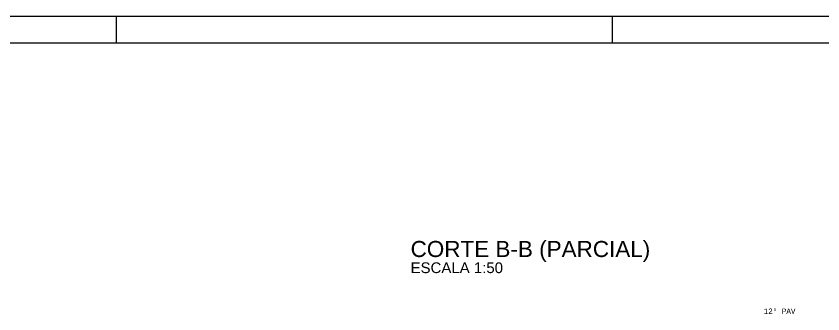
# Model space of a CAD drawing. Extents: x 37185 to 43130, y -8131 to -3926.
# Drawn here: x 40167 to 41672, y -4482 to -3926 of the extents above; entities that cross this region are included whole.
import ezdxf

# ---------------------------------------------------------------- set-up
doc = ezdxf.new("R2010")
doc.units = 0
doc.header["$MEASUREMENT"] = 0
for name, color, linetype in [('20', 7, 'CONTINUOUS'), ('21', 5, 'CONTINUOUS'), ('32', 7, 'CONTINUOUS'), ('35', 7, 'CONTINUOUS'), ('75', 9, 'CONTINUOUS')]:
    doc.layers.add(name, color=color, linetype=linetype)
doc.styles.add('TQS_ARIAL', font='arial.ttf')
doc.styles.add('TQS_LUCIDA_CONSOLE', font='lucon.TTF')

msp = doc.modelspace()

# ---------------------------------------------------------------- linework, layer by layer
at = {"layer": '20', "linetype": 'Continuous'}
for p, q in [((37184.54, -3926.33), (43129.54, -3926.33)), ((40354.54, -3976.33), (40354.54, -3926.33)), ((41279.54, -3976.33), (41279.54, -3926.33))]:
    msp.add_line(p, q, dxfattribs=at)
at = {"layer": '21', "linetype": 'Continuous'}
msp.add_line((37309.54, -3976.33), (43079.54, -3976.33), dxfattribs=at)

# ---------------------------------------------------------------- texts
at = {"layer": '32', "linetype": 'Continuous', "style": 'TQS_ARIAL'}
msp.add_text('CORTE B-B (PARCIAL)', height=30, dxfattribs=at).set_placement((40902.76, -4375.89))
at = {"layer": '35', "linetype": 'Continuous', "style": 'TQS_ARIAL'}
msp.add_text('ESCALA 1:50', height=20, dxfattribs=at).set_placement((40902.76, -4405.89))
at = {"layer": '75', "linetype": 'Continuous', "style": 'TQS_LUCIDA_CONSOLE'}
msp.add_text('12%%d PAV', height=10, dxfattribs=at).set_placement((41561.3, -4481.97))

doc.saveas('drawing.dxf')
